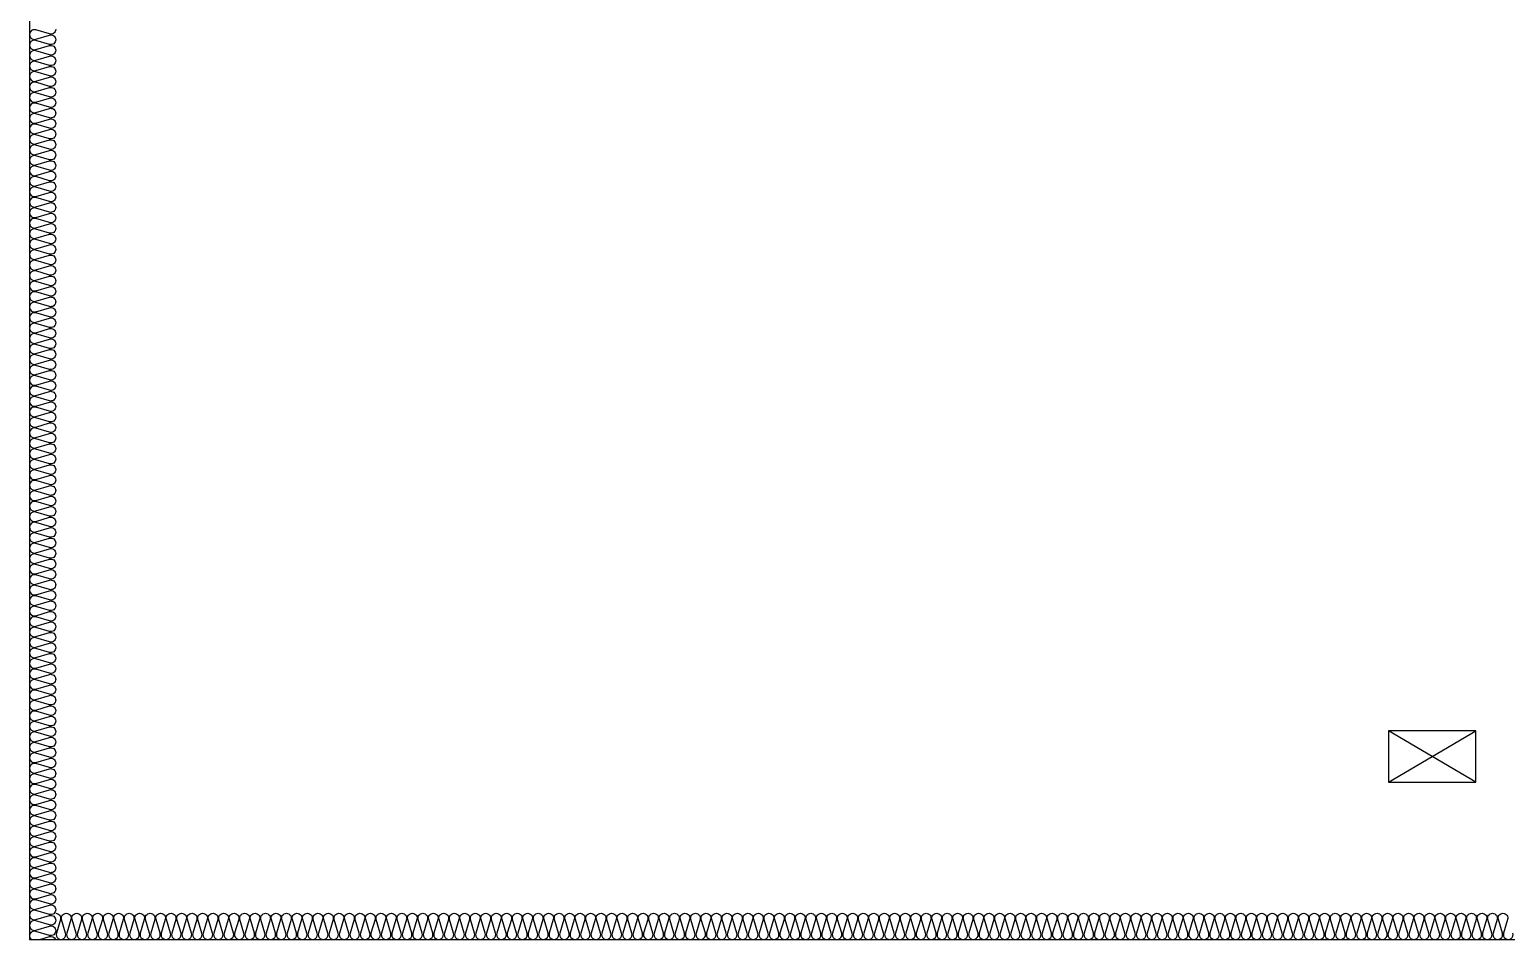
# Model space of a CAD drawing. Header units: millimetres. Extents: x 87841 to 185159, y 39599 to 152003.
# Drawn here: x 170694 to 174074, y 118545 to 120628 of the extents above; entities that cross this region are included whole.
import ezdxf

# ---------------------------------------------------------------- set-up
doc = ezdxf.new("R2010")
doc.units = ezdxf.units.MM
doc.header["$LTSCALE"] = 300
doc.linetypes.add('HID', pattern=[2.3, 1.5, -0.8])
for name, color, linetype in [('ISL', 251, 'Continuous'), ('OPEN', 1, 'HID'), ('트랜치', 8, 'Continuous')]:
    doc.layers.add(name, color=color, linetype=linetype)

msp = doc.modelspace()

# ---------------------------------------------------------------- linework, layer by layer
at = {"layer": 'ISL', "elevation": 0}
msp.add_lwpolyline([(170693.6, 118545), (177453.6, 118545), (177453.6, 121865), (170693.6, 121865)], close=True, dxfattribs=at)
for points in [[(170753.6, 120629, -0.509267), (170739, 120618.4), (170708.1, 120627.6, 1.372593), (170708.1, 120606.4), (170739, 120615.6, -0.509267), (170753.6, 120605, -0.509267), (170739, 120594.4), (170708.1, 120603.6, 1.372593), (170708.1, 120582.4), (170739, 120591.6, -0.509267), (170753.6, 120581, -0.509267), (170739, 120570.4), (170708.1, 120579.6, 1.372593), (170708.1, 120558.4), (170739, 120567.6, -0.509267), (170753.6, 120557, -0.509267), (170739, 120546.4), (170708.1, 120555.6, 1.372593), (170708.1, 120534.4), (170739, 120543.6, -0.509267), (170753.6, 120533, -0.509267), (170739, 120522.4), (170708.1, 120531.6, 1.372593), (170708.1, 120510.4), (170739, 120519.6, -0.509267), (170753.6, 120509, -0.509267), (170739, 120498.4), (170708.1, 120507.6, 1.372593), (170708.1, 120486.4), (170739, 120495.6, -0.509267), (170753.6, 120485, -0.509267), (170739, 120474.4), (170708.1, 120483.6, 1.372593), (170708.1, 120462.4), (170739, 120471.6, -0.509267), (170753.6, 120461, -0.509267), (170739, 120450.4), (170708.1, 120459.6, 1.372593), (170708.1, 120438.4), (170739, 120447.6, -0.509267), (170753.6, 120437, -0.509267), (170739, 120426.4), (170708.1, 120435.6, 1.372593), (170708.1, 120414.4), (170739, 120423.6, -0.509267), (170753.6, 120413, -0.509267), (170739, 120402.4), (170708.1, 120411.6, 1.372593), (170708.1, 120390.4), (170739, 120399.6, -0.509267), (170753.6, 120389, -0.509267), (170739, 120378.4), (170708.1, 120387.6, 1.372593), (170708.1, 120366.4), (170739, 120375.6, -0.509267), (170753.6, 120365, -0.509267), (170739, 120354.4), (170708.1, 120363.6, 1.372593), (170708.1, 120342.4), (170739, 120351.6, -0.509267), (170753.6, 120341, -0.509267), (170739, 120330.4), (170708.1, 120339.6, 1.372593), (170708.1, 120318.4), (170739, 120327.6, -0.509267), (170753.6, 120317, -0.509267), (170739, 120306.4), (170708.1, 120315.6, 1.372593), (170708.1, 120294.4), (170739, 120303.6, -0.509267), (170753.6, 120293, -0.509267), (170739, 120282.4), (170708.1, 120291.6, 1.372593), (170708.1, 120270.4), (170739, 120279.6, -0.509267), (170753.6, 120269, -0.509267), (170739, 120258.4), (170708.1, 120267.6, 1.372593), (170708.1, 120246.4), (170739, 120255.6, -0.509267), (170753.6, 120245, -0.509267), (170739, 120234.4), (170708.1, 120243.6, 1.372593), (170708.1, 120222.4), (170739, 120231.6, -0.509267), (170753.6, 120221, -0.509267), (170739, 120210.4), (170708.1, 120219.6, 1.372593), (170708.1, 120198.4), (170739, 120207.6, -0.509267), (170753.6, 120197, -0.509267), (170739, 120186.4), (170708.1, 120195.6, 1.372593), (170708.1, 120174.4), (170739, 120183.6, -0.509267), (170753.6, 120173, -0.509267), (170739, 120162.4), (170708.1, 120171.6, 1.372593), (170708.1, 120150.4), (170739, 120159.6, -0.509267), (170753.6, 120149, -0.509267), (170739, 120138.4), (170708.1, 120147.6, 1.372593), (170708.1, 120126.4), (170739, 120135.6, -0.509267), (170753.6, 120125, -0.509267), (170739, 120114.4), (170708.1, 120123.6, 1.372593), (170708.1, 120102.4), (170739, 120111.6, -0.509267), (170753.6, 120101, -0.509267), (170739, 120090.4), (170708.1, 120099.6, 1.372593), (170708.1, 120078.4), (170739, 120087.6, -0.509267), (170753.6, 120077, -0.509267), (170739, 120066.4), (170708.1, 120075.6, 1.372593), (170708.1, 120054.4), (170739, 120063.6, -0.509267), (170753.6, 120053, -0.509267), (170739, 120042.4), (170708.1, 120051.6, 1.372593), (170708.1, 120030.4), (170739, 120039.6, -0.509267), (170753.6, 120029, -0.509267), (170739, 120018.4), (170708.1, 120027.6, 1.372593), (170708.1, 120006.4), (170739, 120015.6, -0.509267), (170753.6, 120005, -0.509267), (170739, 119994.4), (170708.1, 120003.6, 1.372593), (170708.1, 119982.4), (170739, 119991.6, -0.509267), (170753.6, 119981, -0.509267), (170739, 119970.4), (170708.1, 119979.6, 1.372593), (170708.1, 119958.4), (170739, 119967.6, -0.509267), (170753.6, 119957, -0.509267), (170739, 119946.4), (170708.1, 119955.6, 1.372593), (170708.1, 119934.4), (170739, 119943.6, -0.509267), (170753.6, 119933, -0.509267), (170739, 119922.4), (170708.1, 119931.6, 1.372593), (170708.1, 119910.4), (170739, 119919.6, -0.509267), (170753.6, 119909, -0.509267), (170739, 119898.4), (170708.1, 119907.6, 1.372593), (170708.1, 119886.4), (170739, 119895.6, -0.509267), (170753.6, 119885, -0.509267), (170739, 119874.4), (170708.1, 119883.6, 1.372593), (170708.1, 119862.4), (170739, 119871.6, -0.509267), (170753.6, 119861, -0.509267), (170739, 119850.4), (170708.1, 119859.6, 1.372593), (170708.1, 119838.4), (170739, 119847.6, -0.509267), (170753.6, 119837, -0.509267), (170739, 119826.4), (170708.1, 119835.6, 1.372593), (170708.1, 119814.4), (170739, 119823.6, -0.509267), (170753.6, 119813, -0.509267), (170739, 119802.4), (170708.1, 119811.6, 1.372593), (170708.1, 119790.4), (170739, 119799.6, -0.509267), (170753.6, 119789, -0.509267), (170739, 119778.4), (170708.1, 119787.6, 1.372593), (170708.1, 119766.4), (170739, 119775.6, -0.509267), (170753.6, 119765, -0.509267), (170739, 119754.4), (170708.1, 119763.6, 1.372593), (170708.1, 119742.4), (170739, 119751.6, -0.509267), (170753.6, 119741, -0.509267), (170739, 119730.4), (170708.1, 119739.6, 1.372593), (170708.1, 119718.4), (170739, 119727.6, -0.509267), (170753.6, 119717, -0.509267), (170739, 119706.4), (170708.1, 119715.6, 1.372593), (170708.1, 119694.4), (170739, 119703.6, -0.509267), (170753.6, 119693, -0.509267), (170739, 119682.4), (170708.1, 119691.6, 1.372593), (170708.1, 119670.4), (170739, 119679.6, -0.509267), (170753.6, 119669, -0.509267), (170739, 119658.4), (170708.1, 119667.6, 1.372593), (170708.1, 119646.4), (170739, 119655.6, -0.509267), (170753.6, 119645, -0.509267), (170739, 119634.4), (170708.1, 119643.6, 1.372593), (170708.1, 119622.4), (170739, 119631.6, -0.509267), (170753.6, 119621, -0.509267), (170739, 119610.4), (170708.1, 119619.6, 1.372593), (170708.1, 119598.4), (170739, 119607.6, -0.509267), (170753.6, 119597, -0.509267), (170739, 119586.4), (170708.1, 119595.6, 1.372593), (170708.1, 119574.4), (170739, 119583.6, -0.509267), (170753.6, 119573, -0.509267), (170739, 119562.4), (170708.1, 119571.6, 1.372593), (170708.1, 119550.4), (170739, 119559.6, -0.509267), (170753.6, 119549, -0.509267), (170739, 119538.4), (170708.1, 119547.6, 1.372593), (170708.1, 119526.4), (170739, 119535.6, -0.509267), (170753.6, 119525, -0.509267), (170739, 119514.4), (170708.1, 119523.6, 1.372593), (170708.1, 119502.4), (170739, 119511.6, -0.509267), (170753.6, 119501, -0.509267), (170739, 119490.4), (170708.1, 119499.6, 1.372593), (170708.1, 119478.4), (170739, 119487.6, -0.509267), (170753.6, 119477, -0.509267), (170739, 119466.4), (170708.1, 119475.6, 1.372593), (170708.1, 119454.4), (170739, 119463.6, -0.509267), (170753.6, 119453, -0.509267), (170739, 119442.4), (170708.1, 119451.6, 1.372593), (170708.1, 119430.4), (170739, 119439.6, -0.509267), (170753.6, 119429, -0.509267), (170739, 119418.4), (170708.1, 119427.6, 1.372593), (170708.1, 119406.4), (170739, 119415.6, -0.509267), (170753.6, 119405, -0.509267), (170739, 119394.4), (170708.1, 119403.6, 1.372593), (170708.1, 119382.4), (170739, 119391.6, -0.509267), (170753.6, 119381, -0.509267), (170739, 119370.4), (170708.1, 119379.6, 1.372593), (170708.1, 119358.4), (170739, 119367.6, -0.509267), (170753.6, 119357, -0.509267), (170739, 119346.4), (170708.1, 119355.6, 1.372593), (170708.1, 119334.4), (170739, 119343.6, -0.509267), (170753.6, 119333, -0.509267), (170739, 119322.4), (170708.1, 119331.6, 1.372593), (170708.1, 119310.4), (170739, 119319.6, -0.509267), (170753.6, 119309, -0.509267), (170739, 119298.4), (170708.1, 119307.6, 1.372593), (170708.1, 119286.4), (170739, 119295.6, -0.509267), (170753.6, 119285, -0.509267), (170739, 119274.4), (170708.1, 119283.6, 1.372593), (170708.1, 119262.4), (170739, 119271.6, -0.509267), (170753.6, 119261, -0.509267), (170739, 119250.4), (170708.1, 119259.6, 1.372593), (170708.1, 119238.4), (170739, 119247.6, -0.509267), (170753.6, 119237, -0.509267), (170739, 119226.4), (170708.1, 119235.6, 1.372593), (170708.1, 119214.4), (170739, 119223.6, -0.509267), (170753.6, 119213, -0.509267), (170739, 119202.4), (170708.1, 119211.6, 1.372593), (170708.1, 119190.4), (170739, 119199.6, -0.509267), (170753.6, 119189, -0.509267), (170739, 119178.4), (170708.1, 119187.6, 1.372593), (170708.1, 119166.4), (170739, 119175.6, -0.509267), (170753.6, 119165, -0.509267), (170739, 119154.4), (170708.1, 119163.6, 1.372593), (170708.1, 119142.4), (170739, 119151.6, -0.509267), (170753.6, 119141, -0.509267), (170739, 119130.4), (170708.1, 119139.6, 1.372593), (170708.1, 119118.4), (170739, 119127.6, -0.509267), (170753.6, 119117, -0.509267), (170739, 119106.4), (170708.1, 119115.6, 1.372593), (170708.1, 119094.4), (170739, 119103.6, -0.509267), (170753.6, 119093, -0.509267), (170739, 119082.4), (170708.1, 119091.6, 1.372593), (170708.1, 119070.4), (170739, 119079.6, -0.509267), (170753.6, 119069, -0.509267), (170739, 119058.4), (170708.1, 119067.6, 1.372593), (170708.1, 119046.4), (170739, 119055.6, -0.509267), (170753.6, 119045, -0.509267), (170739, 119034.4), (170708.1, 119043.6, 1.372593), (170708.1, 119022.4), (170739, 119031.6, -0.509267), (170753.6, 119021, -0.509267), (170739, 119010.4), (170708.1, 119019.6, 1.372593), (170708.1, 118998.4), (170739, 119007.6, -0.509267), (170753.6, 118997, -0.509267), (170739, 118986.4), (170708.1, 118995.6, 1.372593), (170708.1, 118974.4), (170739, 118983.6, -0.509267), (170753.6, 118973, -0.509267), (170739, 118962.4), (170708.1, 118971.6, 1.372593), (170708.1, 118950.4), (170739, 118959.6, -0.509267), (170753.6, 118949, -0.509267), (170739, 118938.4), (170708.1, 118947.6, 1.372593), (170708.1, 118926.4), (170739, 118935.6, -0.509267), (170753.6, 118925, -0.509267), (170739, 118914.4), (170708.1, 118923.6, 1.372593), (170708.1, 118902.4), (170739, 118911.6, -0.509267), (170753.6, 118901, -0.509267), (170739, 118890.4), (170708.1, 118899.6, 1.372593), (170708.1, 118878.4), (170739, 118887.6, -0.509267), (170753.6, 118877, -0.509267), (170739, 118866.4), (170708.1, 118875.6, 1.372593), (170708.1, 118854.4), (170739, 118863.6, -0.509267), (170753.6, 118853, -0.509267), (170739, 118842.4), (170708.1, 118851.6, 1.372593), (170708.1, 118830.4), (170739, 118839.6, -0.509267), (170753.6, 118829, -0.509267), (170739, 118818.4), (170708.1, 118827.6, 1.372593), (170708.1, 118806.4), (170739, 118815.6, -0.509267), (170753.6, 118805, -0.509267), (170739, 118794.4), (170708.1, 118803.6, 1.372593), (170708.1, 118782.4), (170739, 118791.6, -0.509267), (170753.6, 118781, -0.509267), (170739, 118770.4), (170708.1, 118779.6, 1.372593), (170708.1, 118758.4), (170739, 118767.6, -0.509267), (170753.6, 118757, -0.509267), (170739, 118746.4), (170708.1, 118755.6, 1.372593), (170708.1, 118734.4), (170739, 118743.6, -0.509267), (170753.6, 118733, -0.509267), (170739, 118722.4), (170708.1, 118731.6, 1.372593), (170708.1, 118710.4), (170739, 118719.6, -0.509267), (170753.6, 118709, -0.509267), (170739, 118698.4), (170708.1, 118707.6, 1.372593), (170708.1, 118686.4), (170739, 118695.6, -0.509267), (170753.6, 118685, -0.509267), (170739, 118674.4), (170708.1, 118683.6, 1.372593), (170708.1, 118662.4), (170739, 118671.6, -0.509267), (170753.6, 118661, -0.509267), (170739, 118650.4), (170708.1, 118659.6, 1.372593), (170708.1, 118638.4), (170739, 118647.6, -0.509267), (170753.6, 118637, -0.509267), (170739, 118626.4), (170708.1, 118635.6, 1.372593), (170708.1, 118614.4), (170739, 118623.6, -0.509267), (170753.6, 118613, -0.509267), (170739, 118602.4), (170708.1, 118611.6, 1.372593), (170708.1, 118590.4), (170739, 118599.6, -0.509267), (170753.6, 118589, -0.509267), (170739, 118578.4), (170708.1, 118587.6, 1.372593), (170708.1, 118566.4), (170739, 118575.6, -0.509267), (170753.6, 118565, -0.509267), (170739, 118554.4), (170708.1, 118563.6, 0.793335), (170697, 118545, 0.793335)], [(170753.6, 118605, -0.509267), (170764.2, 118590.5), (170755, 118559.6, 1.372593), (170776.2, 118559.6), (170767, 118590.5, -0.509267), (170777.6, 118605, -0.509267), (170788.2, 118590.5), (170779, 118559.6, 1.372593), (170800.2, 118559.6), (170791, 118590.5, -0.509267), (170801.6, 118605, -0.509267), (170812.2, 118590.5), (170803, 118559.6, 1.372593), (170824.2, 118559.6), (170815, 118590.5, -0.509267), (170825.6, 118605, -0.509267), (170836.2, 118590.5), (170827, 118559.6, 1.372593), (170848.2, 118559.6), (170839, 118590.5, -0.509267), (170849.6, 118605, -0.509267), (170860.2, 118590.5), (170851, 118559.6, 1.372593), (170872.2, 118559.6), (170863, 118590.5, -0.509267), (170873.6, 118605, -0.509267), (170884.2, 118590.5), (170875, 118559.6, 1.372593), (170896.2, 118559.6), (170887, 118590.5, -0.509267), (170897.6, 118605, -0.509267), (170908.2, 118590.5), (170899, 118559.6, 1.372593), (170920.2, 118559.6), (170911, 118590.5, -0.509267), (170921.6, 118605, -0.509267), (170932.2, 118590.5), (170923, 118559.6, 1.372593), (170944.2, 118559.6), (170935, 118590.5, -0.509267), (170945.6, 118605, -0.509267), (170956.2, 118590.5), (170947, 118559.6, 1.372593), (170968.2, 118559.6), (170959, 118590.5, -0.509267), (170969.6, 118605, -0.509267), (170980.2, 118590.5), (170971, 118559.6, 1.372593), (170992.2, 118559.6), (170983, 118590.5, -0.509267), (170993.6, 118605, -0.509267), (171004.2, 118590.5), (170995, 118559.6, 1.372593), (171016.2, 118559.6), (171007, 118590.5, -0.509267), (171017.6, 118605, -0.509267), (171028.2, 118590.5), (171019, 118559.6, 1.372593), (171040.2, 118559.6), (171031, 118590.5, -0.509267), (171041.6, 118605, -0.509267), (171052.2, 118590.5), (171043, 118559.6, 1.372593), (171064.2, 118559.6), (171055, 118590.5, -0.509267), (171065.6, 118605, -0.509267), (171076.2, 118590.5), (171067, 118559.6, 1.372593), (171088.2, 118559.6), (171079, 118590.5, -0.509267), (171089.6, 118605, -0.509267), (171100.2, 118590.5), (171091, 118559.6, 1.372593), (171112.2, 118559.6), (171103, 118590.5, -0.509267), (171113.6, 118605, -0.509267), (171124.2, 118590.5), (171115, 118559.6, 1.372593), (171136.2, 118559.6), (171127, 118590.5, -0.509267), (171137.6, 118605, -0.509267), (171148.2, 118590.5), (171139, 118559.6, 1.372593), (171160.2, 118559.6), (171151, 118590.5, -0.509267), (171161.6, 118605, -0.509267), (171172.2, 118590.5), (171163, 118559.6, 1.372593), (171184.2, 118559.6), (171175, 118590.5, -0.509267), (171185.6, 118605, -0.509267), (171196.2, 118590.5), (171187, 118559.6, 1.372593), (171208.2, 118559.6), (171199, 118590.5, -0.509267), (171209.6, 118605, -0.509267), (171220.2, 118590.5), (171211, 118559.6, 1.372593), (171232.2, 118559.6), (171223, 118590.5, -0.509267), (171233.6, 118605, -0.509267), (171244.2, 118590.5), (171235, 118559.6, 1.372593), (171256.2, 118559.6), (171247, 118590.5, -0.509267), (171257.6, 118605, -0.509267), (171268.2, 118590.5), (171259, 118559.6, 1.372593), (171280.2, 118559.6), (171271, 118590.5, -0.509267), (171281.6, 118605, -0.509267), (171292.2, 118590.5), (171283, 118559.6, 1.372593), (171304.2, 118559.6), (171295, 118590.5, -0.509267), (171305.6, 118605, -0.509267), (171316.2, 118590.5), (171307, 118559.6, 1.372593), (171328.2, 118559.6), (171319, 118590.5, -0.509267), (171329.6, 118605, -0.509267), (171340.2, 118590.5), (171331, 118559.6, 1.372593), (171352.2, 118559.6), (171343, 118590.5, -0.509267), (171353.6, 118605, -0.509267), (171364.2, 118590.5), (171355, 118559.6, 1.372593), (171376.2, 118559.6), (171367, 118590.5, -0.509267), (171377.6, 118605, -0.509267), (171388.2, 118590.5), (171379, 118559.6, 1.372593), (171400.2, 118559.6), (171391, 118590.5, -0.509267), (171401.6, 118605, -0.509267), (171412.2, 118590.5), (171403, 118559.6, 1.372593), (171424.2, 118559.6), (171415, 118590.5, -0.509267), (171425.6, 118605, -0.509267), (171436.2, 118590.5), (171427, 118559.6, 1.372593), (171448.2, 118559.6), (171439, 118590.5, -0.509267), (171449.6, 118605, -0.509267), (171460.2, 118590.5), (171451, 118559.6, 1.372593), (171472.2, 118559.6), (171463, 118590.5, -0.509267), (171473.6, 118605, -0.509267), (171484.2, 118590.5), (171475, 118559.6, 1.372593), (171496.2, 118559.6), (171487, 118590.5, -0.509267), (171497.6, 118605, -0.509267), (171508.2, 118590.5), (171499, 118559.6, 1.372593), (171520.2, 118559.6), (171511, 118590.5, -0.509267), (171521.6, 118605, -0.509267), (171532.2, 118590.5), (171523, 118559.6, 1.372593), (171544.2, 118559.6), (171535, 118590.5, -0.509267), (171545.6, 118605, -0.509267), (171556.2, 118590.5), (171547, 118559.6, 1.372593), (171568.2, 118559.6), (171559, 118590.5, -0.509267), (171569.6, 118605, -0.509267), (171580.2, 118590.5), (171571, 118559.6, 1.372593), (171592.2, 118559.6), (171583, 118590.5, -0.509267), (171593.6, 118605, -0.509267), (171604.2, 118590.5), (171595, 118559.6, 1.372593), (171616.2, 118559.6), (171607, 118590.5, -0.509267), (171617.6, 118605, -0.509267), (171628.2, 118590.5), (171619, 118559.6, 1.372593), (171640.2, 118559.6), (171631, 118590.5, -0.509267), (171641.6, 118605, -0.509267), (171652.2, 118590.5), (171643, 118559.6, 1.372593), (171664.2, 118559.6), (171655, 118590.5, -0.509267), (171665.6, 118605, -0.509267), (171676.2, 118590.5), (171667, 118559.6, 1.372593), (171688.2, 118559.6), (171679, 118590.5, -0.509267), (171689.6, 118605, -0.509267), (171700.2, 118590.5), (171691, 118559.6, 1.372593), (171712.2, 118559.6), (171703, 118590.5, -0.509267), (171713.6, 118605, -0.509267), (171724.2, 118590.5), (171715, 118559.6, 1.372593), (171736.2, 118559.6), (171727, 118590.5, -0.509267), (171737.6, 118605, -0.509267), (171748.2, 118590.5), (171739, 118559.6, 1.372593), (171760.2, 118559.6), (171751, 118590.5, -0.509267), (171761.6, 118605, -0.509267), (171772.2, 118590.5), (171763, 118559.6, 1.372593), (171784.2, 118559.6), (171775, 118590.5, -0.509267), (171785.6, 118605, -0.509267), (171796.2, 118590.5), (171787, 118559.6, 1.372593), (171808.2, 118559.6), (171799, 118590.5, -0.509267), (171809.6, 118605, -0.509267), (171820.2, 118590.5), (171811, 118559.6, 1.372593), (171832.2, 118559.6), (171823, 118590.5, -0.509267), (171833.6, 118605, -0.509267), (171844.2, 118590.5), (171835, 118559.6, 1.372593), (171856.2, 118559.6), (171847, 118590.5, -0.509267), (171857.6, 118605, -0.509267), (171868.2, 118590.5), (171859, 118559.6, 1.372593), (171880.2, 118559.6), (171871, 118590.5, -0.509267), (171881.6, 118605, -0.509267), (171892.2, 118590.5), (171883, 118559.6, 1.372593), (171904.2, 118559.6), (171895, 118590.5, -0.509267), (171905.6, 118605, -0.509267), (171916.2, 118590.5), (171907, 118559.6, 1.372593), (171928.2, 118559.6), (171919, 118590.5, -0.509267), (171929.6, 118605, -0.509267), (171940.2, 118590.5), (171931, 118559.6, 1.372593), (171952.2, 118559.6), (171943, 118590.5, -0.509267), (171953.6, 118605, -0.509267), (171964.2, 118590.5), (171955, 118559.6, 1.372593), (171976.2, 118559.6), (171967, 118590.5, -0.509267), (171977.6, 118605, -0.509267), (171988.2, 118590.5), (171979, 118559.6, 1.372593), (172000.2, 118559.6), (171991, 118590.5, -0.509267), (172001.6, 118605, -0.509267), (172012.2, 118590.5), (172003, 118559.6, 1.372593), (172024.2, 118559.6), (172015, 118590.5, -0.509267), (172025.6, 118605, -0.509267), (172036.2, 118590.5), (172027, 118559.6, 1.372593), (172048.2, 118559.6), (172039, 118590.5, -0.509267), (172049.6, 118605, -0.509267), (172060.2, 118590.5), (172051, 118559.6, 1.372593), (172072.2, 118559.6), (172063, 118590.5, -0.509267), (172073.6, 118605, -0.509267), (172084.2, 118590.5), (172075, 118559.6, 1.372593), (172096.2, 118559.6), (172087, 118590.5, -0.509267), (172097.6, 118605, -0.509267), (172108.2, 118590.5), (172099, 118559.6, 1.372593), (172120.2, 118559.6), (172111, 118590.5, -0.509267), (172121.6, 118605, -0.509267), (172132.2, 118590.5), (172123, 118559.6, 1.372593), (172144.2, 118559.6), (172135, 118590.5, -0.509267), (172145.6, 118605, -0.509267), (172156.2, 118590.5), (172147, 118559.6, 1.372593), (172168.2, 118559.6), (172159, 118590.5, -0.509267), (172169.6, 118605, -0.509267), (172180.2, 118590.5), (172171, 118559.6, 1.372593), (172192.2, 118559.6), (172183, 118590.5, -0.509267), (172193.6, 118605, -0.509267), (172204.2, 118590.5), (172195, 118559.6, 1.372593), (172216.2, 118559.6), (172207, 118590.5, -0.509267), (172217.6, 118605, -0.509267), (172228.2, 118590.5), (172219, 118559.6, 1.372593), (172240.2, 118559.6), (172231, 118590.5, -0.509267), (172241.6, 118605, -0.509267), (172252.2, 118590.5), (172243, 118559.6, 1.372593), (172264.2, 118559.6), (172255, 118590.5, -0.509267), (172265.6, 118605, -0.509267), (172276.2, 118590.5), (172267, 118559.6, 1.372593), (172288.2, 118559.6), (172279, 118590.5, -0.509267), (172289.6, 118605, -0.509267), (172300.2, 118590.5), (172291, 118559.6, 1.372593), (172312.2, 118559.6), (172303, 118590.5, -0.509267), (172313.6, 118605, -0.509267), (172324.2, 118590.5), (172315, 118559.6, 1.372593), (172336.2, 118559.6), (172327, 118590.5, -0.509267), (172337.6, 118605, -0.509267), (172348.2, 118590.5), (172339, 118559.6, 1.372593), (172360.2, 118559.6), (172351, 118590.5, -0.509267), (172361.6, 118605, -0.509267), (172372.2, 118590.5), (172363, 118559.6, 1.372593), (172384.2, 118559.6), (172375, 118590.5, -0.509267), (172385.6, 118605, -0.509267), (172396.2, 118590.5), (172387, 118559.6, 1.372593), (172408.2, 118559.6), (172399, 118590.5, -0.509267), (172409.6, 118605, -0.509267), (172420.2, 118590.5), (172411, 118559.6, 1.372593), (172432.2, 118559.6), (172423, 118590.5, -0.509267), (172433.6, 118605, -0.509267), (172444.2, 118590.5), (172435, 118559.6, 1.372593), (172456.2, 118559.6), (172447, 118590.5, -0.509267), (172457.6, 118605, -0.509267), (172468.2, 118590.5), (172459, 118559.6, 1.372593), (172480.2, 118559.6), (172471, 118590.5, -0.509267), (172481.6, 118605, -0.509267), (172492.2, 118590.5), (172483, 118559.6, 1.372593), (172504.2, 118559.6), (172495, 118590.5, -0.509267), (172505.6, 118605, -0.509267), (172516.2, 118590.5), (172507, 118559.6, 1.372593), (172528.2, 118559.6), (172519, 118590.5, -0.509267), (172529.6, 118605, -0.509267), (172540.2, 118590.5), (172531, 118559.6, 1.372593), (172552.2, 118559.6), (172543, 118590.5, -0.509267), (172553.6, 118605, -0.509267), (172564.2, 118590.5), (172555, 118559.6, 1.372593), (172576.2, 118559.6), (172567, 118590.5, -0.509267), (172577.6, 118605, -0.509267), (172588.2, 118590.5), (172579, 118559.6, 1.372593), (172600.2, 118559.6), (172591, 118590.5, -0.509267), (172601.6, 118605, -0.509267), (172612.2, 118590.5), (172603, 118559.6, 1.372593), (172624.2, 118559.6), (172615, 118590.5, -0.509267), (172625.6, 118605, -0.509267), (172636.2, 118590.5), (172627, 118559.6, 1.372593), (172648.2, 118559.6), (172639, 118590.5, -0.509267), (172649.6, 118605, -0.509267), (172660.2, 118590.5), (172651, 118559.6, 1.372593), (172672.2, 118559.6), (172663, 118590.5, -0.509267), (172673.6, 118605, -0.509267), (172684.2, 118590.5), (172675, 118559.6, 1.372593), (172696.2, 118559.6), (172687, 118590.5, -0.509267), (172697.6, 118605, -0.509267), (172708.2, 118590.5), (172699, 118559.6, 1.372593), (172720.2, 118559.6), (172711, 118590.5, -0.509267), (172721.6, 118605, -0.509267), (172732.2, 118590.5), (172723, 118559.6, 1.372593), (172744.2, 118559.6), (172735, 118590.5, -0.509267), (172745.6, 118605, -0.509267), (172756.2, 118590.5), (172747, 118559.6, 1.372593), (172768.2, 118559.6), (172759, 118590.5, -0.509267), (172769.6, 118605, -0.509267), (172780.2, 118590.5), (172771, 118559.6, 1.372593), (172792.2, 118559.6), (172783, 118590.5, -0.509267), (172793.6, 118605, -0.509267), (172804.2, 118590.5), (172795, 118559.6, 1.372593), (172816.2, 118559.6), (172807, 118590.5, -0.509267), (172817.6, 118605, -0.509267), (172828.2, 118590.5), (172819, 118559.6, 1.372593), (172840.2, 118559.6), (172831, 118590.5, -0.509267), (172841.6, 118605, -0.509267), (172852.2, 118590.5), (172843, 118559.6, 1.372593), (172864.2, 118559.6), (172855, 118590.5, -0.509267), (172865.6, 118605, -0.509267), (172876.2, 118590.5), (172867, 118559.6, 1.372593), (172888.2, 118559.6), (172879, 118590.5, -0.509267), (172889.6, 118605, -0.509267), (172900.2, 118590.5), (172891, 118559.6, 1.372593), (172912.2, 118559.6), (172903, 118590.5, -0.509267), (172913.6, 118605, -0.509267), (172924.2, 118590.5), (172915, 118559.6, 1.372593), (172936.2, 118559.6), (172927, 118590.5, -0.509267), (172937.6, 118605, -0.509267), (172948.2, 118590.5), (172939, 118559.6, 1.372593), (172960.2, 118559.6), (172951, 118590.5, -0.509267), (172961.6, 118605, -0.509267), (172972.2, 118590.5), (172963, 118559.6, 1.372593), (172984.2, 118559.6), (172975, 118590.5, -0.509267), (172985.6, 118605, -0.509267), (172996.2, 118590.5), (172987, 118559.6, 1.372593), (173008.2, 118559.6), (172999, 118590.5, -0.509267), (173009.6, 118605, -0.509267), (173020.2, 118590.5), (173011, 118559.6, 1.372593), (173032.2, 118559.6), (173023, 118590.5, -0.509267), (173033.6, 118605, -0.509267), (173044.2, 118590.5), (173035, 118559.6, 1.372593), (173056.2, 118559.6), (173047, 118590.5, -0.509267), (173057.6, 118605, -0.509267), (173068.2, 118590.5), (173059, 118559.6, 1.372593), (173080.2, 118559.6), (173071, 118590.5, -0.509267), (173081.6, 118605, -0.509267), (173092.2, 118590.5), (173083, 118559.6, 1.372593), (173104.2, 118559.6), (173095, 118590.5, -0.509267), (173105.6, 118605, -0.509267), (173116.2, 118590.5), (173107, 118559.6, 1.372593), (173128.2, 118559.6), (173119, 118590.5, -0.509267), (173129.6, 118605, -0.509267), (173140.2, 118590.5), (173131, 118559.6, 1.372593), (173152.2, 118559.6), (173143, 118590.5, -0.509267), (173153.6, 118605, -0.509267), (173164.2, 118590.5), (173155, 118559.6, 1.372593), (173176.2, 118559.6), (173167, 118590.5, -0.509267), (173177.6, 118605, -0.509267), (173188.2, 118590.5), (173179, 118559.6, 1.372593), (173200.2, 118559.6), (173191, 118590.5, -0.509267), (173201.6, 118605, -0.509267), (173212.2, 118590.5), (173203, 118559.6, 1.372593), (173224.2, 118559.6), (173215, 118590.5, -0.509267), (173225.6, 118605, -0.509267), (173236.2, 118590.5), (173227, 118559.6, 1.372593), (173248.2, 118559.6), (173239, 118590.5, -0.509267), (173249.6, 118605, -0.509267), (173260.2, 118590.5), (173251, 118559.6, 1.372593), (173272.2, 118559.6), (173263, 118590.5, -0.509267), (173273.6, 118605, -0.509267), (173284.2, 118590.5), (173275, 118559.6, 1.372593), (173296.2, 118559.6), (173287, 118590.5, -0.509267), (173297.6, 118605, -0.509267), (173308.2, 118590.5), (173299, 118559.6, 1.372593), (173320.2, 118559.6), (173311, 118590.5, -0.509267), (173321.6, 118605, -0.509267), (173332.2, 118590.5), (173323, 118559.6, 1.372593), (173344.2, 118559.6), (173335, 118590.5, -0.509267), (173345.6, 118605, -0.509267), (173356.2, 118590.5), (173347, 118559.6, 1.372593), (173368.2, 118559.6), (173359, 118590.5, -0.509267), (173369.6, 118605, -0.509267), (173380.2, 118590.5), (173371, 118559.6, 1.372593), (173392.2, 118559.6), (173383, 118590.5, -0.509267), (173393.6, 118605, -0.509267), (173404.2, 118590.5), (173395, 118559.6, 1.372593), (173416.2, 118559.6), (173407, 118590.5, -0.509267), (173417.6, 118605, -0.509267), (173428.2, 118590.5), (173419, 118559.6, 1.372593), (173440.2, 118559.6), (173431, 118590.5, -0.509267), (173441.6, 118605, -0.509267), (173452.2, 118590.5), (173443, 118559.6, 1.372593), (173464.2, 118559.6), (173455, 118590.5, -0.509267), (173465.6, 118605, -0.509267), (173476.2, 118590.5), (173467, 118559.6, 1.372593), (173488.2, 118559.6), (173479, 118590.5, -0.509267), (173489.6, 118605, -0.509267), (173500.2, 118590.5), (173491, 118559.6, 1.372593), (173512.2, 118559.6), (173503, 118590.5, -0.509267), (173513.6, 118605, -0.509267), (173524.2, 118590.5), (173515, 118559.6, 1.372593), (173536.2, 118559.6), (173527, 118590.5, -0.509267), (173537.6, 118605, -0.509267), (173548.2, 118590.5), (173539, 118559.6, 1.372593), (173560.2, 118559.6), (173551, 118590.5, -0.509267), (173561.6, 118605, -0.509267), (173572.2, 118590.5), (173563, 118559.6, 1.372593), (173584.2, 118559.6), (173575, 118590.5, -0.509267), (173585.6, 118605, -0.509267), (173596.2, 118590.5), (173587, 118559.6, 1.372593), (173608.2, 118559.6), (173599, 118590.5, -0.509267), (173609.6, 118605, -0.509267), (173620.2, 118590.5), (173611, 118559.6, 1.372593), (173632.2, 118559.6), (173623, 118590.5, -0.509267), (173633.6, 118605, -0.509267), (173644.2, 118590.5), (173635, 118559.6, 1.372593), (173656.2, 118559.6), (173647, 118590.5, -0.509267), (173657.6, 118605, -0.509267), (173668.2, 118590.5), (173659, 118559.6, 1.372593), (173680.2, 118559.6), (173671, 118590.5, -0.509267), (173681.6, 118605, -0.509267), (173692.2, 118590.5), (173683, 118559.6, 1.372593), (173704.2, 118559.6), (173695, 118590.5, -0.509267), (173705.6, 118605, -0.509267), (173716.2, 118590.5), (173707, 118559.6, 1.372593), (173728.2, 118559.6), (173719, 118590.5, -0.509267), (173729.6, 118605, -0.509267), (173740.2, 118590.5), (173731, 118559.6, 1.372593), (173752.2, 118559.6), (173743, 118590.5, -0.509267), (173753.6, 118605, -0.509267), (173764.2, 118590.5), (173755, 118559.6, 1.372593), (173776.2, 118559.6), (173767, 118590.5, -0.509267), (173777.6, 118605, -0.509267), (173788.2, 118590.5), (173779, 118559.6, 1.372593), (173800.2, 118559.6), (173791, 118590.5, -0.509267), (173801.6, 118605, -0.509267), (173812.2, 118590.5), (173803, 118559.6, 1.372593), (173824.2, 118559.6), (173815, 118590.5, -0.509267), (173825.6, 118605, -0.509267), (173836.2, 118590.5), (173827, 118559.6, 1.372593), (173848.2, 118559.6), (173839, 118590.5, -0.509267), (173849.6, 118605, -0.509267), (173860.2, 118590.5), (173851, 118559.6, 1.372593), (173872.2, 118559.6), (173863, 118590.5, -0.509267), (173873.6, 118605, -0.509267), (173884.2, 118590.5), (173875, 118559.6, 1.372593), (173896.2, 118559.6), (173887, 118590.5, -0.509267), (173897.6, 118605, -0.509267), (173908.2, 118590.5), (173899, 118559.6, 1.372593), (173920.2, 118559.6), (173911, 118590.5, -0.509267), (173921.6, 118605, -0.509267), (173932.2, 118590.5), (173923, 118559.6, 1.372593), (173944.2, 118559.6), (173935, 118590.5, -0.509267), (173945.6, 118605, -0.509267), (173956.2, 118590.5), (173947, 118559.6, 1.372593), (173968.2, 118559.6), (173959, 118590.5, -0.509267), (173969.6, 118605, -0.509267), (173980.2, 118590.5), (173971, 118559.6, 1.372593), (173992.2, 118559.6), (173983, 118590.5, -0.509267), (173993.6, 118605, -0.509267), (174004.2, 118590.5), (173995, 118559.6, 1.372593), (174016.2, 118559.6), (174007, 118590.5, -0.509267), (174017.6, 118605, -0.509267), (174028.2, 118590.5), (174019, 118559.6, 1.372593), (174040.2, 118559.6), (174031, 118590.5, -0.509267), (174041.6, 118605, -0.509267), (174052.2, 118590.5), (174043, 118559.6, 1.372593), (174064.2, 118559.6), (174055, 118590.5, -0.509267), (174065.6, 118605, -0.509267), (174076.2, 118590.5), (174067, 118559.6, 1.372593), (174088.2, 118559.6)], [(170716.9, 118545), (170739, 118551.6, -0.398034), (170752.8, 118545)]]:
    msp.add_lwpolyline(points, format="xyb", dxfattribs=at)
at = {"layer": 'OPEN'}
for p, q in [((174003.6, 118905), (173803.6, 119022.9)), ((173803.6, 118905), (174003.6, 119022.9))]:
    msp.add_line(p, q, dxfattribs=at)
at = {"layer": '트랜치', "color": 1, "elevation": 0}
msp.add_lwpolyline([(174003.6, 118905), (174003.6, 119022.9), (173803.6, 119022.9), (173803.6, 118905)], close=True, dxfattribs=at)

doc.saveas('drawing.dxf')
